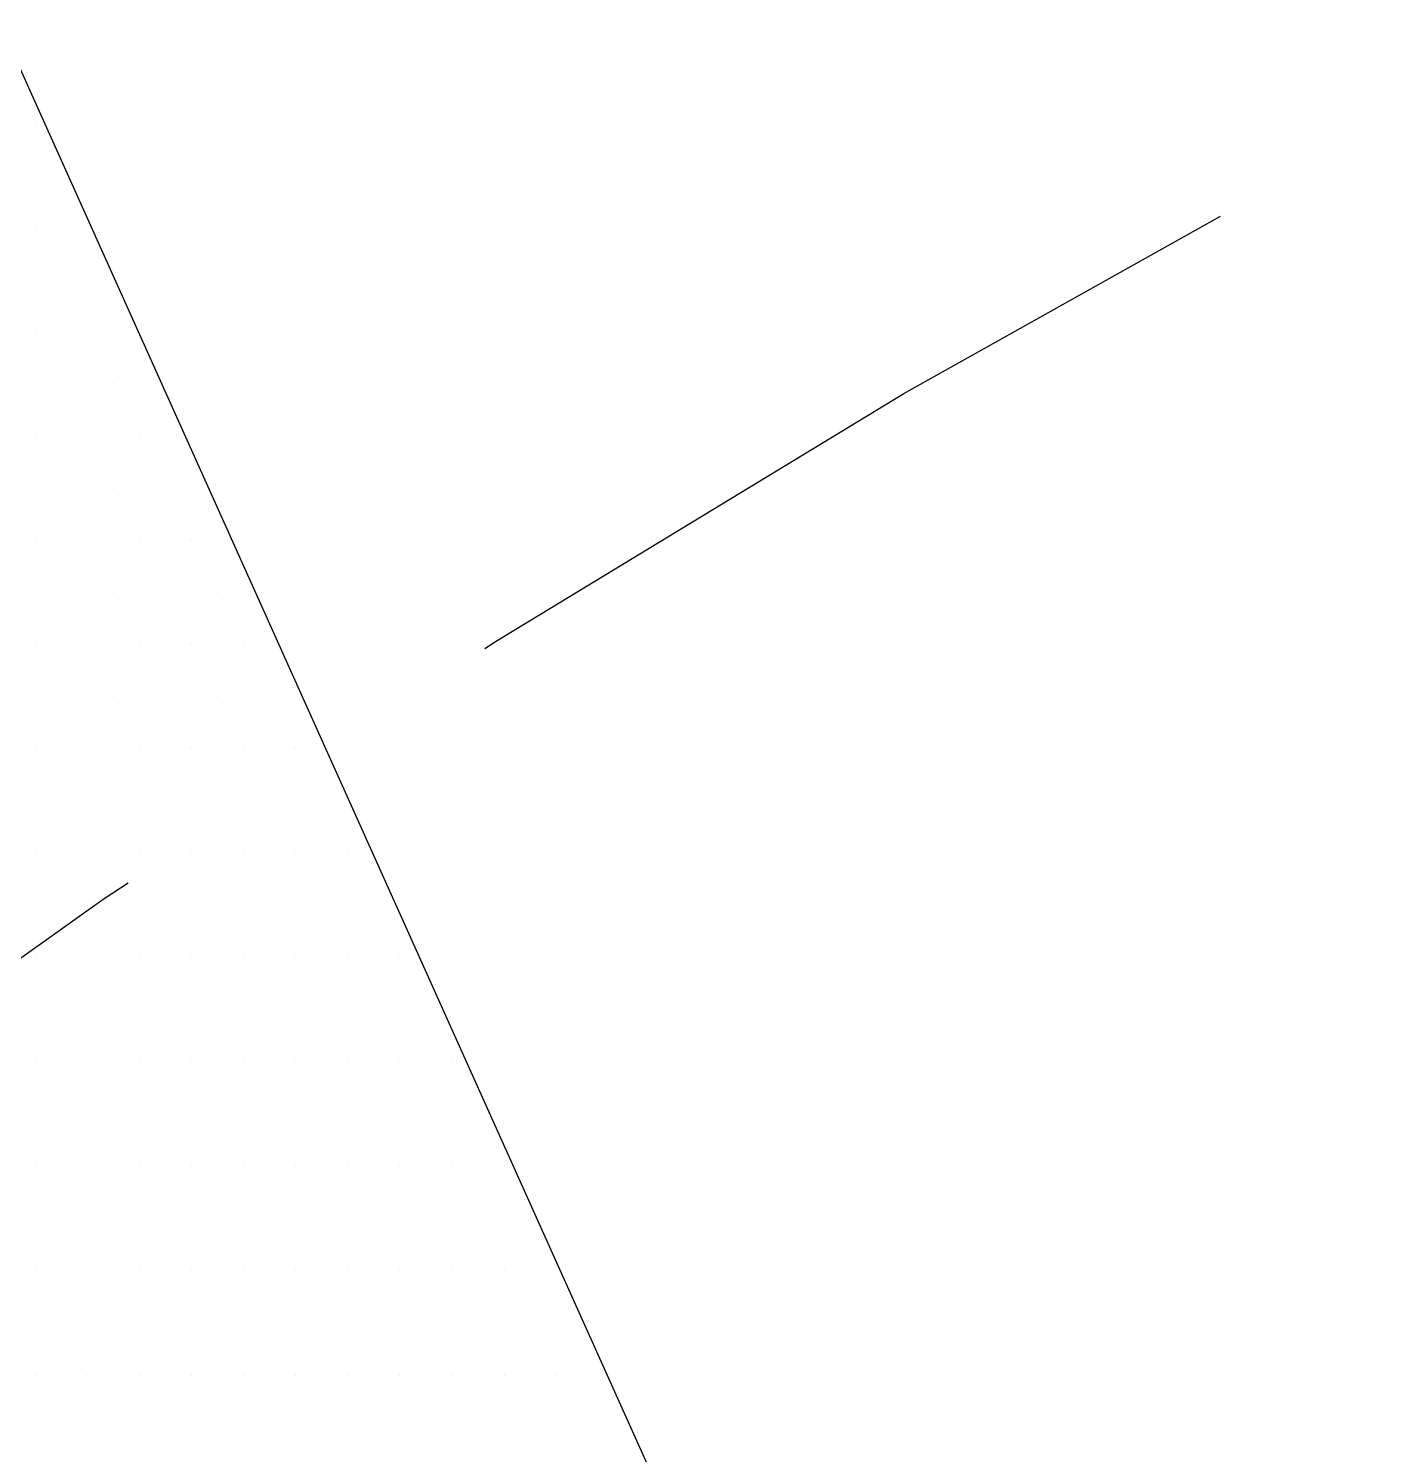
# Paper-space layout 'TOP_A1_00200_01-01-2017_MODELE' of a CAD drawing. Header units: metres. Extents: x 1274 to 2143, y 12 to 312.
# Drawn here: x 2039.906 to 2041.346, y 288.935 to 290.439 of the extents above; entities that cross this region are included whole.
import ezdxf

# ---------------------------------------------------------------- set-up
doc = ezdxf.new("R2010")
doc.units = ezdxf.units.M
doc.header["$LTSCALE"] = 2
doc.set_wipeout_variables(frame=1)
doc.linetypes.add('CACHEX2', pattern=[0.75, 0.5, -0.25])
for name, color, linetype in [('CARTOUCHE', 7, 'Continuous'), ('LOGO', 4, 'Continuous'), ('rosace', 7, 'Continuous')]:
    doc.layers.add(name, color=color, linetype=linetype)

# ---------------------------------------------------------------- blocks, each defined once
blk = doc.blocks.new('A$C715108E3')
at = {"layer": 'LOGO', "color": 131}
for p, q in [((-19.5603, -4.2494), (-19.5603, -4.2494)), ((-19.5146, -4.3407), (-19.5146, -4.3407)), ((-19.5603, -4.4331), (-19.5603, -4.4331)), ((-19.469, -4.4331), (-19.469, -4.4331)), ((-19.5146, -4.5245), (-19.5146, -4.5245)), ((-19.4228, -4.5245), (-19.4228, -4.5245)), ((-19.5603, -4.6156), (-19.5603, -4.6156)), ((-19.469, -4.6156), (-19.469, -4.6156)), ((-19.5146, -4.7082), (-19.5146, -4.7082)), ((-19.4228, -4.7082), (-19.4228, -4.7082)), ((-19.5603, -4.7997), (-19.5603, -4.7997)), ((-19.469, -4.7997), (-19.469, -4.7997)), ((-19.377, -4.7997), (-19.377, -4.7997)), ((-19.5146, -4.892), (-19.5146, -4.892)), ((-19.4228, -4.892), (-19.4228, -4.892)), ((-19.3313, -4.892), (-19.3313, -4.892)), ((-19.5603, -4.9833), (-19.5603, -4.9833)), ((-19.469, -4.9833), (-19.469, -4.9833)), ((-19.377, -4.9833), (-19.377, -4.9833)), ((-19.2852, -4.9833), (-19.2852, -4.9833)), ((-19.5146, -5.0748), (-19.5146, -5.0748)), ((-19.4228, -5.0748), (-19.4228, -5.0748)), ((-19.3313, -5.0748), (-19.3313, -5.0748)), ((-19.2395, -5.0748), (-19.2395, -5.0748)), ((-19.5603, -5.1674), (-19.5603, -5.1674)), ((-19.469, -5.1674), (-19.469, -5.1674)), ((-19.377, -5.1674), (-19.377, -5.1674)), ((-19.2852, -5.1674), (-19.2852, -5.1674)), ((-19.1941, -5.1674), (-19.1941, -5.1674)), ((-19.5146, -5.2586), (-19.5146, -5.2586)), ((-19.4228, -5.2586), (-19.4228, -5.2586)), ((-19.3313, -5.2586), (-19.3313, -5.2586)), ((-19.2395, -5.2586), (-19.2395, -5.2586)), ((-19.1476, -5.2586), (-19.1476, -5.2586)), ((-19.5603, -5.3499), (-19.5603, -5.3499)), ((-19.469, -5.3499), (-19.469, -5.3499)), ((-19.377, -5.3499), (-19.377, -5.3499)), ((-19.2852, -5.3499), (-19.2852, -5.3499)), ((-19.1941, -5.3499), (-19.1941, -5.3499)), ((-19.1019, -5.3499), (-19.1019, -5.3499)), ((-19.5146, -5.4423), (-19.5146, -5.4423)), ((-19.4228, -5.4423), (-19.4228, -5.4423)), ((-19.3313, -5.4423), (-19.3313, -5.4423)), ((-19.2395, -5.4423), (-19.2395, -5.4423)), ((-19.1476, -5.4423), (-19.1476, -5.4423)), ((-19.0562, -5.4423), (-19.0562, -5.4423)), ((-19.5603, -5.5339), (-19.5603, -5.5339)), ((-19.469, -5.5339), (-19.469, -5.5339)), ((-19.377, -5.5339), (-19.377, -5.5339)), ((-19.2852, -5.5339), (-19.2852, -5.5339)), ((-19.1941, -5.5339), (-19.1941, -5.5339)), ((-19.1019, -5.5339), (-19.1019, -5.5339)), ((-19.0101, -5.5339), (-19.0101, -5.5339)), ((-19.5146, -5.625), (-19.5146, -5.625)), ((-19.4228, -5.625), (-19.4228, -5.625)), ((-19.3313, -5.625), (-19.3313, -5.625)), ((-19.2395, -5.625), (-19.2395, -5.625)), ((-19.1476, -5.625), (-19.1476, -5.625)), ((-19.0562, -5.625), (-19.0562, -5.625)), ((-18.9643, -5.625), (-18.9643, -5.625)), ((-19.5603, -5.7174), (-19.5603, -5.7174)), ((-19.469, -5.7174), (-19.469, -5.7174)), ((-19.377, -5.7174), (-19.377, -5.7174)), ((-19.2852, -5.7174), (-19.2852, -5.7174)), ((-19.1941, -5.7174), (-19.1941, -5.7174)), ((-19.1019, -5.7174), (-19.1019, -5.7174)), ((-19.0101, -5.7174), (-19.0101, -5.7174)), ((-18.9188, -5.7174), (-18.9188, -5.7174)), ((-19.5146, -5.8091), (-19.5146, -5.8091)), ((-19.4228, -5.8091), (-19.4228, -5.8091)), ((-19.3313, -5.8091), (-19.3313, -5.8091)), ((-19.2395, -5.8091), (-19.2395, -5.8091)), ((-19.1476, -5.8091), (-19.1476, -5.8091)), ((-19.0562, -5.8091), (-19.0562, -5.8091)), ((-18.9643, -5.8091), (-18.9643, -5.8091)), ((-18.8723, -5.8091), (-18.8723, -5.8091)), ((-19.5603, -5.9003), (-19.5603, -5.9003)), ((-19.469, -5.9003), (-19.469, -5.9003)), ((-19.377, -5.9003), (-19.377, -5.9003)), ((-19.2852, -5.9003), (-19.2852, -5.9003)), ((-19.1941, -5.9003), (-19.1941, -5.9003)), ((-19.1019, -5.9003), (-19.1019, -5.9003)), ((-19.0101, -5.9003), (-19.0101, -5.9003)), ((-18.9188, -5.9003), (-18.9188, -5.9003)), ((-18.8268, -5.9003), (-18.8268, -5.9003)), ((-19.5146, -5.9927), (-19.5146, -5.9927)), ((-19.4228, -5.9927), (-19.4228, -5.9927)), ((-19.3313, -5.9927), (-19.3313, -5.9927)), ((-19.2395, -5.9927), (-19.2395, -5.9927)), ((-19.1476, -5.9927), (-19.1476, -5.9927)), ((-19.0562, -5.9927), (-19.0562, -5.9927)), ((-18.9643, -5.9927), (-18.9643, -5.9927)), ((-18.8723, -5.9927), (-18.8723, -5.9927)), ((-18.7812, -5.9927), (-18.7812, -5.9927)), ((-19.5603, -6.0842), (-19.5603, -6.0842)), ((-19.469, -6.0842), (-19.469, -6.0842)), ((-19.377, -6.0842), (-19.377, -6.0842)), ((-19.2852, -6.0842), (-19.2852, -6.0842)), ((-19.1941, -6.0842), (-19.1941, -6.0842)), ((-19.1019, -6.0842), (-19.1019, -6.0842)), ((-19.0101, -6.0842), (-19.0101, -6.0842)), ((-18.9188, -6.0842), (-18.9188, -6.0842)), ((-18.8268, -6.0842), (-18.8268, -6.0842)), ((-18.7349, -6.0842), (-18.7349, -6.0842)), ((-19.5146, -6.1753), (-19.5146, -6.1753)), ((-19.4228, -6.1753), (-19.4228, -6.1753)), ((-19.3313, -6.1753), (-19.3313, -6.1753)), ((-19.2395, -6.1753), (-19.2395, -6.1753)), ((-19.1476, -6.1753), (-19.1476, -6.1753)), ((-19.0562, -6.1753), (-19.0562, -6.1753)), ((-18.9643, -6.1753), (-18.9643, -6.1753)), ((-18.8723, -6.1753), (-18.8723, -6.1753)), ((-18.7812, -6.1753), (-18.7812, -6.1753)), ((-18.689, -6.1753), (-18.689, -6.1753)), ((-19.5603, -6.2678), (-19.5603, -6.2678)), ((-19.469, -6.2678), (-19.469, -6.2678)), ((-19.377, -6.2678), (-19.377, -6.2678)), ((-19.2852, -6.2678), (-19.2852, -6.2678)), ((-19.1941, -6.2678), (-19.1941, -6.2678)), ((-19.1019, -6.2678), (-19.1019, -6.2678)), ((-19.0101, -6.2678), (-19.0101, -6.2678)), ((-18.9188, -6.2678), (-18.9188, -6.2678)), ((-18.8268, -6.2678), (-18.8268, -6.2678)), ((-18.7349, -6.2678), (-18.7349, -6.2678)), ((-18.6431, -6.2678), (-18.6431, -6.2678)), ((-19.5146, -6.3593), (-19.5146, -6.3593)), ((-19.4228, -6.3593), (-19.4228, -6.3593)), ((-19.3313, -6.3593), (-19.3313, -6.3593)), ((-19.2395, -6.3593), (-19.2395, -6.3593)), ((-19.1476, -6.3593), (-19.1476, -6.3593)), ((-19.0562, -6.3593), (-19.0562, -6.3593)), ((-18.9643, -6.3593), (-18.9643, -6.3593)), ((-18.8723, -6.3593), (-18.8723, -6.3593)), ((-18.7812, -6.3593), (-18.7812, -6.3593)), ((-18.689, -6.3593), (-18.689, -6.3593)), ((-18.5974, -6.3593), (-18.5974, -6.3593)), ((-19.5603, -6.4508), (-19.5603, -6.4508)), ((-19.469, -6.4508), (-19.469, -6.4508)), ((-19.377, -6.4508), (-19.377, -6.4508)), ((-19.2852, -6.4508), (-19.2852, -6.4508)), ((-19.1941, -6.4508), (-19.1941, -6.4508)), ((-19.1019, -6.4508), (-19.1019, -6.4508)), ((-19.0101, -6.4508), (-19.0101, -6.4508)), ((-18.9188, -6.4508), (-18.9188, -6.4508)), ((-18.8268, -6.4508), (-18.8268, -6.4508)), ((-18.7349, -6.4508), (-18.7349, -6.4508)), ((-18.6431, -6.4508), (-18.6431, -6.4508)), ((-19.5146, -6.543), (-19.5146, -6.543)), ((-19.4228, -6.543), (-19.4228, -6.543)), ((-19.3313, -6.543), (-19.3313, -6.543)), ((-19.2395, -6.543), (-19.2395, -6.543)), ((-19.1476, -6.543), (-19.1476, -6.543)), ((-19.0562, -6.543), (-19.0562, -6.543)), ((-18.9643, -6.543), (-18.9643, -6.543)), ((-18.8723, -6.543), (-18.8723, -6.543)), ((-18.7812, -6.543), (-18.7812, -6.543)), ((-18.689, -6.543), (-18.689, -6.543)), ((-18.5974, -6.543), (-18.5974, -6.543))]:
    blk.add_line(p, q, dxfattribs=at)
blk.add_lwpolyline([(-17.1584, -8.2441), (-18.0286, -7.9298), (-18.0526, -7.5674), (-19.5918, -4.1428), (-19.9715, -4.6917), (-20.3358, -5.3705), (-20.5244, -6.0493), (-18.8268, -9.8581), (-21.759, -9.5491), (-21.8471, -10.1027), (-21.9097, -10.8565), (-21.9352, -11.1957), (-19.0429, -11.5482), (-21.5982, -15.1374), (-21.3595, -15.879), (-21.1447, -16.5576), (-21.0193, -16.9601), (-20.5289, -16.3696), (-17.1333, -11.706)], dxfattribs=at)
blk = doc.blocks.new('A$C581E6685')
at = {"layer": 'rosace', "color": 32, "linetype": 'CACHEX2', "ltscale": 1.5}
blk.add_ellipse((-38.0538, 23.8138), major_axis=(-19.0311, -3.534), ratio=0.590567, dxfattribs=at)
at = {"layer": 'rosace', "color": 32}
blk.add_ellipse((-37.6144, 23.8499), major_axis=(-13.5768, -4.2839), ratio=0.791971, dxfattribs=at)
at = {"layer": 'CARTOUCHE'}
blk.add_blockref('A$C715108E3', (-31.6739, 36.3189), dxfattribs=at)
blk = doc.blocks.new('A$C4D68259D')
blk.add_wipeout([(0, 25.6223), (0.1652, 26.7367), (0.7383, 27.8861), (1.6708, 28.7909), (2.8466, 29.3316), (3.5435, 29.4509), (3.5435, 29.4509), (94.9287, 29.4623), (96.0552, 29.2902), (97.2167, 28.6987), (97.7035, 28.2661), (98.0951, 27.7798), (98.6162, 26.658), (98.7362, 26.0362), (98.7516, 25.8527), (98.7585, 3.8387), (98.5719, 2.6574), (98.0189, 1.5743), (97.5848, 1.0765), (97.1232, 0.6959), (95.9338, 0.1366), (95.4142, 0.0321), (95.1105, 0.0048), (3.7555, 0.0009), (2.7133, 0.169), (1.5147, 0.7841), (0.6714, 1.6707), (0.147, 2.7876), (0.0063, 3.6209)]).dxf.layer = 'CARTOUCHE'
at = {"layer": 'CARTOUCHE'}
blk.add_rational_spline([(0, 25.6223), (0, 14.7312), (0, 3.84), (0, 0), (3.84, 0), (49.3793, 0), (94.9185, 0), (98.7585, 0), (98.7585, 3.84), (98.7585, 14.7312), (98.7585, 25.6223), (98.7585, 29.4623), (94.9185, 29.4623), (49.3793, 29.4623), (3.84, 29.4623), (0, 29.4623), (0, 25.6223)], [1, 1, 1, 0.707106781187, 1, 1, 1, 0.707106781187, 1, 1, 1, 0.707106781187, 1, 1, 1, 0.707106781187, 1], degree=2, knots=[0, 0, 0, 1, 1, 2.570796, 2.570796, 3.570796, 3.570796, 5.141593, 5.141593, 6.141593, 6.141593, 7.712389, 7.712389, 8.712389, 8.712389, 10.283185, 10.283185, 10.283185], dxfattribs=at)
at = {"layer": 'CARTOUCHE', "xscale": 0.6, "yscale": 0.6, "zscale": 0.6}
blk.add_blockref('A$C581E6685', (37.2707, 1.3806), dxfattribs=at)

psp = doc.layouts.new('TOP_A1_00200_01-01-2017_MODELE')

# ---------------------------------------------------------------- block references
at = {"layer": 'rosace'}
psp.add_blockref('A$C4D68259D', (2033.3828, 269.7177), dxfattribs=at)

doc.saveas('drawing.dxf')
